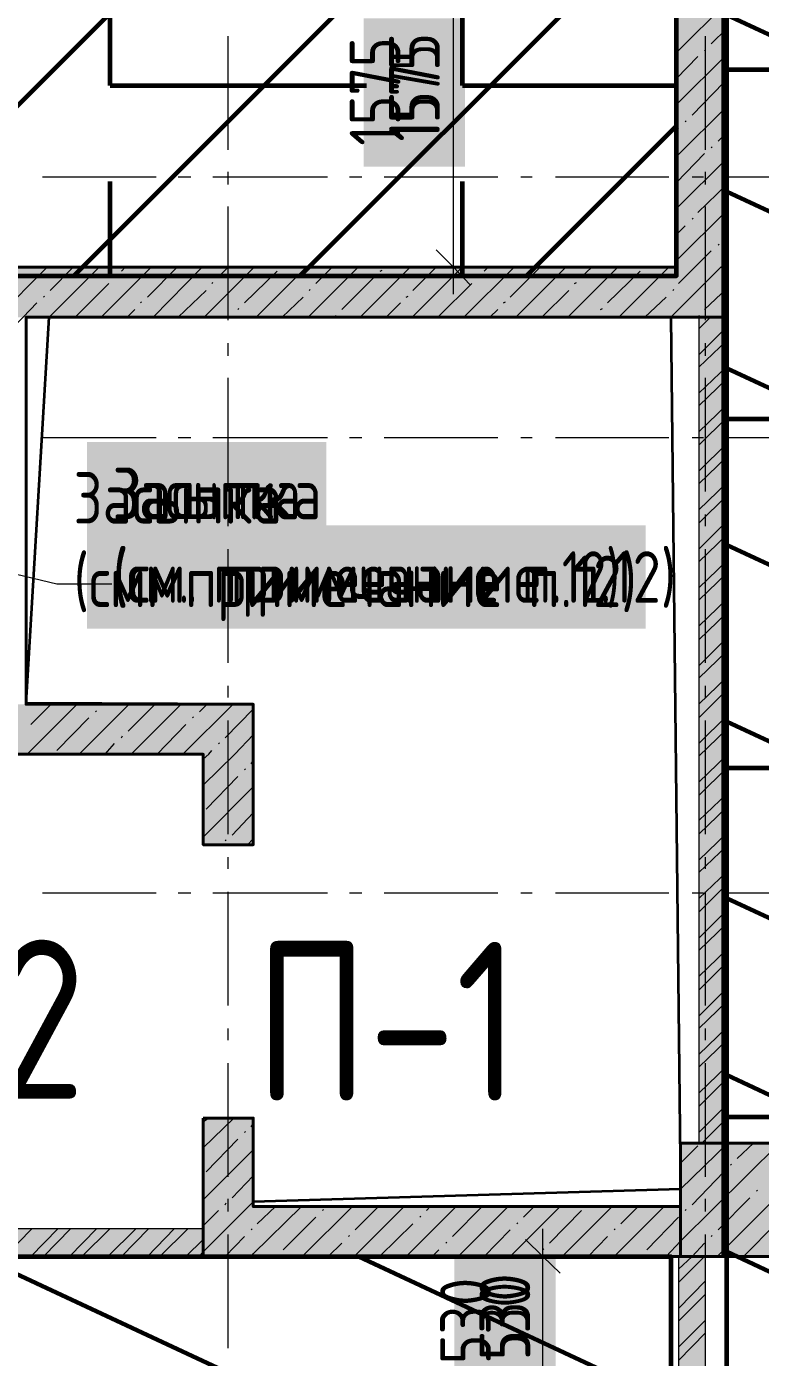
# Model space of a CAD drawing. Header units: millimetres. Extents: x -164500 to 426394, y -23753 to 102118.
# Drawn here: x -58428 to -55198, y 13528 to 19386 of the extents above; entities that cross this region are included whole.
import ezdxf

# ---------------------------------------------------------------- set-up
doc = ezdxf.new("R2010")
doc.units = ezdxf.units.MM
for name, color, linetype, lineweight in [('0) шлифовка', 5, 'Continuous', 60), ('183 стяжка подвал', 160, 'Continuous', 60), ('192 подвал стенки 0.2м гидроиз', 6, 'Continuous', 60), ('389 П-1', 210, 'Continuous', 35), ('414 скб подвал', 160, 'Continuous', 60)]:
    doc.layers.add(name, color=color, linetype=linetype, lineweight=lineweight)
doc.layers.add('PDF _Геометрия', color=7, linetype='Continuous', true_color=0x1f1f1f)
doc.layers.add('PDF _Сплошная заливка', color=7, linetype='Continuous', true_color=0xffffff)
doc.layers.add('PDF _Текст', color=7, linetype='Continuous')
doc.styles.get("Standard").update_dxf_attribs({"font": 'ГОСТ тип А.ttf'})
doc.styles.add('СПДС', font='ГОСТ тип А.ttf', dxfattribs={"width": 0.9})
doc.linetypes.add('зигзаг', pattern='A,0.00254,-5.08,[131,ltypeshp.shx,S=5.08,R=0,X=-5.08,Y=0],-10.16,[131,ltypeshp.shx,S=5.08,R=180,X=5.08,Y=0],-5.08', length=20.32254)
pattern_1 = [(155, (205553.1, 26879), (-297.8825, -638.811), [])]

msp = doc.modelspace()

# ---------------------------------------------------------------- hatches: boundary and pattern name
at = {"layer": '0) шлифовка', "true_color": 0x2776bb}
h = msp.add_hatch(dxfattribs=at)
h.set_pattern_fill('ANSI31', color=152, scale=222, angle=110)
h.set_pattern_definition(pattern_1)
h.paths.add_polyline_path([(-45805.689, 11171.427), (-55345.934, 11171.427), (-55345.934, 21656.377), (-45805.689, 21656.377)])
h = msp.add_hatch(dxfattribs=at)
h.set_pattern_fill('ANSI31', color=152, scale=222, angle=110)
h.set_pattern_definition(pattern_1)
h.paths.add_polyline_path([(-55591.642, 11993.277), (-67178.041, 11993.277), (-67178.041, 13971.65), (-55591.642, 13971.65)])
at = {"layer": '183 стяжка подвал'}
h = msp.add_hatch(dxfattribs=at)
h.set_pattern_fill('ANSI31', color=256, scale=222)
h.set_pattern_definition([(45, (205553.1, 26879), (-498.4042, 498.4042), [])])
h.paths.add_polyline_path([(-55566.224, 21728.394), (-61573.359, 21728.394), (-61573.359, 18288.484), (-55566.224, 18288.484)])
h.paths.add_polyline_path([(-61103.125, 19902.53), (-61103.125, 20152.475), (-57070.143, 20152.475), (-57070.143, 19902.53)], flags=16)
at = {"layer": '414 скб подвал'}
h = msp.add_hatch(dxfattribs=at)
h.set_pattern_fill('ANGLE', color=256, scale=222)
h.set_pattern_definition([(0, (205553.1, 26879), (0, 1550.67), [1127.76, -422.91]), (90, (205553.1, 26879), (-1550.67, 9e-14), [1127.76, -422.91])])
h.paths.add_polyline_path([(-55566.224, 21728.394), (-61573.359, 21728.394), (-61573.359, 18288.484), (-55566.224, 18288.484)])
h.paths.add_polyline_path([(-61103.125, 19902.53), (-61103.125, 20152.475), (-57070.143, 20152.475), (-57070.143, 19902.53)], flags=16)
h = msp.add_hatch(dxfattribs=at)
h.set_pattern_fill('ANGLE', color=256, scale=220)
h.set_pattern_definition([(0, (205553.1, 26879), (0, 1536.7), [1117.6, -419.1]), (90, (205553.1, 26879), (-1536.7, 9e-14), [1117.6, -419.1])])
h.paths.add_polyline_path([(-45805.689, 11171.427), (-55345.934, 11171.427), (-55345.934, 21656.377), (-45805.689, 21656.377)])
at = {"layer": 'PDF _Сплошная заливка', "linetype": 'зигзаг', "transparency": 33554559}
h = msp.add_hatch(color=256, dxfattribs=at)
h.paths.add_polyline_path([(-57650.505, 15784.805), (-57430.232, 15784.805), (-57430.232, 16183.021), (-57650.505, 16183.021)])
h.paths.add_polyline_path([(-57430.232, 14581.683), (-57650.505, 14581.683), (-57650.505, 13971.65), (-57430.232, 13971.65)])
h = msp.add_hatch(color=256, dxfattribs=at)
h.paths.add_polyline_path([(-55557.751, 13442.107), (-55439.15, 13442.107), (-55439.15, 13971.65), (-55557.751, 13971.65)])
h.paths.add_polyline_path([(-55439.15, 11993.277), (-55557.751, 11993.277), (-55557.751, 11891.605), (-55439.15, 11891.605)])

# ---------------------------------------------------------------- linework, layer by layer
at = {"layer": '0) шлифовка'}
for points in [[(-45805.689, 11171.427), (-55345.934, 11171.427), (-55345.934, 21656.377), (-45805.689, 21656.377)], [(-55591.642, 11993.277), (-67178.041, 11993.277), (-67178.041, 13971.65), (-55591.642, 13971.65)]]:
    msp.add_lwpolyline(points, close=True, dxfattribs=at)
at = {"layer": '183 стяжка подвал'}
msp.add_lwpolyline([(-61573.359, 18288.484), (-55566.224, 18288.484), (-55566.224, 21728.394), (-61573.359, 21728.394)], close=True, dxfattribs=at)
at = {"layer": '192 подвал стенки 0.2м гидроиз'}
msp.add_lwpolyline([(-55358.643, 13971.65), (-55358.643, 21647.904), (-45792.98, 21647.904), (-45792.98, 19027.945)], dxfattribs=at)
at = {"layer": '389 П-1'}
msp.add_lwpolyline([(-57430.215, 15810.223), (-57430.215, 16403.311), (-58429.992, 16407.547), (-58328.32, 18106.321), (-55591.642, 18106.321), (-55549.279, 14268.194), (-57430.215, 14213.121), (-57430.215, 14581.683)], dxfattribs=at)
at = {"layer": 'PDF _Геометрия', "color": 7, "lineweight": 40}
msp.add_lwpolyline([(-63094.206, 21728.394), (-55566.224, 21728.394), (-55566.224, 18326.611), (-61353.069, 18326.611), (-61573.359, 18326.611), (-61573.359, 14191.94), (-61670.795, 14191.94), (-61670.795, 13971.65), (-61353.069, 13971.65), (-61353.069, 14191.94), (-61353.069, 16183.021), (-57650.505, 16183.021), (-57650.505, 15784.805), (-57430.215, 15784.805), (-57430.215, 16183.021), (-57430.215, 16403.311), (-58429.992, 16403.311), (-58429.992, 18106.321), (-55345.934, 18106.321), (-55345.934, 18326.611), (-55345.934, 21728.394), (-53448.052, 21728.394), (-50592.757, 21728.394)], dxfattribs=at)
at = {"layer": 'PDF _Геометрия', "color": 7, "lineweight": 9}
for points in [[(-56549.056, 18207.993), (-56549.056, 19902.53), (-56549.056, 20271.092)], [(-57540.36, 18843.445), (-57540.36, 19343.333)], [(-55439.134, 18843.445), (-55439.134, 19343.333)], [(-57540.36, 18690.936), (-57540.36, 18746.009)], [(-55439.134, 18690.936), (-55439.134, 18746.009)], [(-58357.974, 18724.827), (-57858.086, 18724.827)], [(-57760.65, 18724.827), (-57705.578, 18724.827)], [(-57608.142, 18724.827), (-57104.017, 18724.827)], [(-57006.581, 18724.827), (-56951.508, 18724.827)], [(-56854.073, 18724.827), (-56354.184, 18724.827)], [(-56252.512, 18724.827), (-56201.676, 18724.827)], [(-56100.003, 18724.827), (-55600.115, 18724.827)], [(-55498.443, 18724.827), (-55447.607, 18724.827)], [(-55345.934, 18724.827), (-54846.046, 18724.827)], [(-57540.36, 18093.612), (-57540.36, 18593.5)], [(-55439.134, 18093.612), (-55439.134, 18593.5)], [(-57070.126, 18326.611), (-56549.056, 18326.611), (-56430.438, 18326.611)], [(-57540.36, 17936.867), (-57540.36, 17991.94)], [(-55439.134, 17936.867), (-55439.134, 17991.94)], [(-57540.36, 17339.543), (-57540.36, 17839.431)], [(-55439.134, 17339.543), (-55439.134, 17839.431)], [(-58357.974, 17576.778), (-57858.086, 17576.778)], [(-57760.65, 17576.778), (-57705.578, 17576.778)], [(-57608.142, 17576.778), (-57104.017, 17576.778)], [(-57006.581, 17576.778), (-56951.508, 17576.778)], [(-56854.073, 17576.778), (-56354.184, 17576.778)], [(-56252.512, 17576.778), (-56201.676, 17576.778)], [(-56100.003, 17576.778), (-55600.115, 17576.778)], [(-55498.443, 17576.778), (-55447.607, 17576.778)], [(-55345.934, 17576.778), (-54846.046, 17576.778)], [(-60272.802, 17407.324), (-58294.429, 16932.854), (-58052.958, 16932.854)], [(-57540.36, 17187.034), (-57540.36, 17237.87)], [(-55439.134, 17187.034), (-55439.134, 17237.87)], [(-57540.36, 16585.474), (-57540.36, 17085.362)], [(-55439.134, 16585.474), (-55439.134, 17085.362)], [(-57540.36, 16432.965), (-57540.36, 16483.801)], [(-55439.134, 16432.965), (-55439.134, 16483.801)], [(-57540.36, 15831.404), (-57540.36, 16331.293)], [(-55439.134, 15831.404), (-55439.134, 16331.293)], [(-57540.36, 15678.896), (-57540.36, 15729.732)], [(-55439.134, 15678.896), (-55439.134, 15729.732)], [(-58357.974, 15572.987), (-57858.086, 15572.987)], [(-57760.65, 15572.987), (-57705.578, 15572.987)], [(-57608.142, 15572.987), (-57104.017, 15572.987)], [(-57540.36, 15077.335), (-57540.36, 15577.224)], [(-57006.581, 15572.987), (-56951.508, 15572.987)], [(-56854.073, 15572.987), (-56354.184, 15572.987)], [(-56252.512, 15572.987), (-56201.676, 15572.987)], [(-56100.003, 15572.987), (-55600.115, 15572.987)], [(-55498.443, 15572.987), (-55447.607, 15572.987)], [(-55439.134, 15077.335), (-55439.134, 15577.224)], [(-55345.934, 15572.987), (-54846.046, 15572.987)], [(-57540.36, 14924.827), (-57540.36, 14975.663)], [(-55439.134, 14924.827), (-55439.134, 14975.663)], [(-57540.36, 14323.266), (-57540.36, 14823.155)], [(-55439.134, 14323.266), (-55439.134, 14823.155)], [(-57540.36, 14170.758), (-57540.36, 14225.83)], [(-55439.134, 14170.758), (-55439.134, 14225.83)], [(-57540.36, 13569.197), (-57540.36, 14069.086)], [(-56155.076, 11870.423), (-56155.076, 13442.107), (-56155.076, 14094.504)], [(-55439.134, 13569.197), (-55439.134, 14069.086)], [(-58357.974, 13971.65), (-57858.086, 13971.65)], [(-57760.65, 13971.65), (-57705.578, 13971.65)], [(-57608.142, 13971.65), (-57104.017, 13971.65)], [(-57006.581, 13971.65), (-56951.508, 13971.65)], [(-56854.073, 13971.65), (-56354.184, 13971.65)], [(-56260.984, 13971.65), (-56155.076, 13971.65), (-56032.222, 13971.65)], [(-56252.512, 13971.65), (-56201.676, 13971.65)], [(-56100.003, 13971.65), (-55600.115, 13971.65)], [(-55498.443, 13971.65), (-55447.607, 13971.65)], [(-55345.934, 13971.65), (-54846.046, 13971.65)]]:
    msp.add_lwpolyline(points, dxfattribs=at)
at = {"layer": 'PDF _Геометрия', "lineweight": 9}
for points in [[(-55566.224, 19271.315), (-55345.934, 19491.605)], [(-55413.716, 19309.442), (-55345.934, 19377.224)], [(-55443.37, 19279.788), (-55439.134, 19284.024)], [(-55566.224, 19042.553), (-55345.934, 19262.843)], [(-55566.224, 19156.934), (-55473.025, 19254.37)], [(-55498.443, 18995.953), (-55358.643, 19139.989)], [(-55566.224, 18813.79), (-55345.934, 19034.08)], [(-55566.224, 18928.171), (-55557.751, 18936.644)], [(-55528.097, 18966.298), (-55523.861, 18970.535)], [(-55384.061, 18881.572), (-55345.934, 18919.699)], [(-55566.224, 18699.409), (-55443.37, 18826.499)], [(-55566.224, 18585.028), (-55345.934, 18805.317)], [(-55413.716, 18851.917), (-55409.479, 18856.154)], [(-55473.025, 18568.082), (-55345.934, 18690.936)], [(-55566.224, 18356.265), (-55345.934, 18576.555)], [(-55498.443, 18538.428), (-55494.206, 18542.664)], [(-55566.224, 18470.646), (-55528.097, 18508.773)], [(-55358.643, 18453.701), (-55345.934, 18462.174)], [(-55557.751, 18254.593), (-55485.734, 18326.611), (-55413.716, 18398.628)], [(-55384.061, 18424.047), (-55379.825, 18428.283)], [(-55591.642, 18106.321), (-55371.352, 18326.611), (-55345.934, 18347.792)], [(-58650.282, 18013.121), (-58557.083, 18106.321), (-58336.793, 18326.611)], [(-58328.32, 18106.321), (-58108.03, 18326.611)], [(-58324.084, 18224.938), (-58222.411, 18326.611)], [(-58099.557, 18106.321), (-57879.268, 18326.611)], [(-58040.249, 18284.247), (-58036.012, 18288.484)], [(-58010.594, 18309.665), (-57993.649, 18326.611)], [(-57896.213, 18195.284), (-57764.886, 18326.611)], [(-57870.795, 18106.321), (-57654.741, 18326.611)], [(-57646.269, 18106.321), (-57425.979, 18326.611)], [(-57582.724, 18284.247), (-57540.36, 18326.611)], [(-57468.342, 18169.866), (-57324.307, 18309.665)], [(-57417.506, 18106.321), (-57197.216, 18326.611)], [(-57188.744, 18106.321), (-56968.454, 18326.611)], [(-57154.853, 18254.593), (-57082.835, 18326.611)], [(-57040.472, 18140.212), (-56896.436, 18284.247)], [(-56959.981, 18106.321), (-56739.691, 18326.611)], [(-56871.018, 18309.665), (-56862.545, 18313.902)], [(-56731.219, 18106.321), (-56510.929, 18326.611)], [(-56726.982, 18224.938), (-56625.31, 18326.611)], [(-56502.456, 18106.321), (-56282.166, 18326.611)], [(-56443.147, 18284.247), (-56434.675, 18288.484)], [(-56413.493, 18309.665), (-56396.547, 18326.611)], [(-56299.112, 18195.284), (-56167.785, 18326.611)], [(-56273.693, 18106.321), (-56053.404, 18326.611)], [(-56044.931, 18106.321), (-55824.641, 18326.611)], [(-55985.622, 18284.247), (-55939.022, 18326.611)], [(-55871.241, 18169.866), (-55727.205, 18309.665)], [(-55820.405, 18106.321), (-55600.115, 18326.611)], [(-58209.702, 18110.557), (-58065.667, 18254.593)], [(-57760.65, 18106.321), (-57637.796, 18224.938)], [(-57612.378, 18254.593), (-57608.142, 18258.829)], [(-57184.507, 18224.938), (-57180.271, 18229.175)], [(-56612.601, 18110.557), (-56468.565, 18254.593)], [(-56159.312, 18106.321), (-56040.695, 18224.938)], [(-56015.277, 18254.593), (-56006.804, 18258.829)], [(-55583.17, 18224.938), (-55578.933, 18229.175)], [(-55443.37, 18140.212), (-55345.934, 18233.411)], [(-58523.192, 18025.83), (-58442.701, 18106.321), (-58383.392, 18169.866)], [(-58353.738, 18195.284), (-58349.502, 18199.52)], [(-57925.867, 18169.866), (-57921.631, 18174.102)], [(-57303.125, 18106.321), (-57209.925, 18195.284)], [(-56845.6, 18106.321), (-56782.055, 18169.866)], [(-56756.637, 18195.284), (-56748.164, 18199.52)], [(-56328.766, 18169.866), (-56320.293, 18174.102)], [(-55706.023, 18106.321), (-55612.824, 18195.284)], [(-57985.176, 18106.321), (-57951.285, 18140.212)], [(-57531.887, 18106.321), (-57523.415, 18110.557)], [(-57497.997, 18140.212), (-57493.76, 18144.448)], [(-57070.126, 18110.557), (-57065.89, 18114.793)], [(-56388.075, 18106.321), (-56354.184, 18140.212)], [(-55930.55, 18106.321), (-55926.313, 18110.557)], [(-55900.895, 18140.212), (-55892.423, 18144.448)], [(-55473.025, 18110.557), (-55464.552, 18114.793)], [(-55362.88, 18106.321), (-55345.934, 18119.03)], [(-58425.756, 16183.021), (-58205.466, 16403.311)], [(-58408.811, 16314.348), (-58319.847, 16403.311)], [(-58196.993, 16183.021), (-57976.704, 16403.311)], [(-58095.321, 16399.074), (-58091.085, 16403.311)], [(-57980.94, 16284.693), (-57862.322, 16403.311)], [(-57968.231, 16183.021), (-57747.941, 16403.311)], [(-57739.468, 16183.021), (-57519.178, 16403.311)], [(-57667.45, 16369.42), (-57633.56, 16403.311)], [(-58294.429, 16199.966), (-58154.63, 16344.002)], [(-58124.976, 16369.42), (-58120.739, 16373.656)], [(-57697.105, 16344.002), (-57692.869, 16348.238)], [(-57553.069, 16255.039), (-57430.215, 16382.129)], [(-57853.85, 16183.021), (-57726.759, 16314.348)], [(-58082.612, 16183.021), (-58040.249, 16229.621)], [(-58010.594, 16255.039), (-58006.358, 16263.511)], [(-57650.505, 16047.458), (-57510.706, 16183.021), (-57430.215, 16267.748)], [(-57582.724, 16229.621), (-57578.487, 16233.857)], [(-57650.505, 16161.839), (-57625.087, 16183.021), (-57612.378, 16199.966)], [(-57468.342, 16115.239), (-57464.106, 16119.476)], [(-57438.688, 16140.657), (-57430.215, 16153.366)], [(-57637.796, 15941.549), (-57497.997, 16085.585)], [(-57650.505, 15818.695), (-57430.215, 16038.985)], [(-57523.415, 15827.168), (-57430.215, 15924.604)], [(-57553.069, 15801.75), (-57548.833, 15805.986)], [(-57455.633, 15784.805), (-57430.215, 15810.223)], [(-57650.505, 14450.356), (-57514.942, 14581.683)], [(-57650.505, 14564.738), (-57629.323, 14581.683)], [(-57438.688, 14543.556), (-57430.215, 14556.265)], [(-57637.796, 14344.448), (-57497.997, 14488.484)], [(-57468.342, 14518.138), (-57464.106, 14522.374)], [(-55612.824, 13971.65), (-55549.279, 14039.431), (-55112.935, 14471.538)], [(-55549.279, 14268.194), (-55341.698, 14471.538)], [(-55299.335, 14403.757), (-55227.317, 14471.538)], [(-57650.505, 14221.594), (-57430.215, 14441.884)], [(-55549.279, 14382.575), (-55473.025, 14458.829)], [(-55328.989, 14374.102), (-55324.753, 14378.339)], [(-57523.415, 14230.067), (-57430.215, 14327.503)], [(-55498.443, 14200.412), (-55358.643, 14344.448)], [(-55388.298, 13971.65), (-55049.39, 14310.557)], [(-55214.608, 14259.721), (-55210.371, 14263.957)], [(-57650.505, 13992.831), (-57430.215, 14213.121)], [(-57650.505, 14107.213), (-57582.724, 14174.994)], [(-57553.069, 14200.412), (-57548.833, 14208.885)], [(-57438.688, 13971.65), (-57430.215, 13984.359), (-57218.398, 14191.94)], [(-57413.27, 14115.685), (-57332.779, 14191.94)], [(-57214.162, 13971.65), (-56993.872, 14191.94)], [(-57125.199, 14174.994), (-57120.962, 14179.23)], [(-56985.399, 13971.65), (-56765.109, 14191.94)], [(-56981.163, 14090.267), (-56879.491, 14191.94)], [(-56756.637, 13971.65), (-56536.347, 14191.94)], [(-56667.673, 14174.994), (-56650.728, 14191.94)], [(-56553.292, 14060.613), (-56421.966, 14191.94)], [(-56527.874, 13971.65), (-56307.584, 14191.94)], [(-56299.112, 13971.65), (-56078.822, 14191.94)], [(-56239.803, 14145.34), (-56193.203, 14191.94)], [(-56125.421, 14030.958), (-55985.622, 14174.994)], [(-56070.349, 13971.65), (-55850.059, 14191.94)], [(-55841.586, 13971.65), (-55621.297, 14191.94)], [(-55811.932, 14115.685), (-55735.678, 14191.94)], [(-55528.097, 14174.994), (-55523.861, 14179.23)], [(-55384.061, 14090.267), (-55244.262, 14230.067)], [(-57298.889, 14001.304), (-57154.853, 14145.34)], [(-56697.328, 14145.34), (-56693.091, 14149.576)], [(-56269.457, 14115.685), (-56265.221, 14119.922)], [(-55697.551, 14001.304), (-55557.751, 14145.34)], [(-57553.069, 13971.65), (-57468.342, 14060.613)], [(-57438.688, 14090.267), (-57434.452, 14094.504)], [(-57010.817, 14060.613), (-57006.581, 14064.849)], [(-56871.018, 13975.886), (-56726.982, 14115.685)], [(-56413.493, 13971.65), (-56299.112, 14090.267)], [(-55955.968, 13971.65), (-55871.241, 14060.613)], [(-55841.586, 14090.267), (-55837.35, 14094.504)], [(-55413.716, 14060.613), (-55409.479, 14064.849)], [(-55269.68, 13975.886), (-55129.881, 14115.685)], [(-57099.78, 13971.65), (-57040.472, 14030.958)], [(-56642.255, 13971.65), (-56612.601, 14001.304)], [(-56582.947, 14030.958), (-56578.71, 14035.195)], [(-56155.076, 14001.304), (-56150.84, 14005.54)], [(-55498.443, 13971.65), (-55443.37, 14030.958)], [(-57324.307, 13975.886), (-57320.07, 13980.122)], [(-56184.73, 13971.65), (-56184.73, 13975.886)], [(-55727.205, 13975.886), (-55722.969, 13980.122)]]:
    msp.add_lwpolyline(points, dxfattribs=at)
at = {"layer": 'PDF _Геометрия', "color": 7, "lineweight": 18}
for points in [[(-56625.31, 18402.865), (-56549.056, 18326.611), (-56477.038, 18250.356)], [(-56231.33, 14047.904), (-56155.076, 13971.65), (-56078.822, 13899.632)]]:
    msp.add_lwpolyline(points, dxfattribs=at)
at = {"layer": 'PDF _Геометрия', "color": 15, "lineweight": 9, "true_color": 0xa54a4a}
for points in [[(-55468.788, 18055.485), (-55417.952, 18106.321)], [(-55468.788, 17941.103), (-55345.934, 18063.957)], [(-55468.788, 17886.031), (-55345.934, 18004.649)], [(-55468.788, 17771.65), (-55345.934, 17890.267)], [(-55468.788, 17716.577), (-55345.934, 17835.195)], [(-55468.788, 17602.196), (-55345.934, 17720.814)], [(-55468.788, 17542.887), (-55345.934, 17665.741)], [(-55468.788, 17428.506), (-55345.934, 17551.36)], [(-55468.788, 17373.433), (-55345.934, 17492.051)], [(-55468.788, 17259.052), (-55345.934, 17377.67)], [(-55468.788, 17199.743), (-55345.934, 17322.597)], [(-55468.788, 17085.362), (-55345.934, 17208.216)], [(-55468.788, 17030.29), (-55345.934, 17148.907)], [(-55468.788, 16915.908), (-55345.934, 17034.526)], [(-55468.788, 16860.836), (-55345.934, 16979.453)], [(-55468.788, 16746.455), (-55345.934, 16865.072)], [(-55468.788, 16687.146), (-55345.934, 16805.763)], [(-55468.788, 16572.764), (-55345.934, 16695.618)], [(-55468.788, 16517.692), (-55345.934, 16636.31)], [(-55468.788, 16403.311), (-55345.934, 16521.928)], [(-55468.788, 16344.002), (-55345.934, 16466.856)], [(-55468.788, 16229.621), (-55345.934, 16352.475)], [(-55468.788, 16174.548), (-55345.934, 16293.166)], [(-55468.788, 16060.167), (-55345.934, 16178.785)], [(-55468.788, 16000.858), (-55345.934, 16123.712)], [(-55468.788, 15890.713), (-55345.934, 16009.331)], [(-55468.788, 15831.404), (-55345.934, 15950.022)], [(-55468.788, 15717.023), (-55345.934, 15835.641)], [(-55468.788, 15661.951), (-55345.934, 15780.568)], [(-55468.788, 15547.569), (-55345.934, 15666.187)], [(-55468.788, 15488.261), (-55345.934, 15611.115)], [(-55468.788, 15373.879), (-55345.934, 15496.733)], [(-55468.788, 15318.807), (-55345.934, 15437.424)], [(-55468.788, 15204.426), (-55345.934, 15323.043)], [(-55468.788, 15145.117), (-55345.934, 15267.971)], [(-55468.788, 15030.736), (-55345.934, 15153.589)], [(-55468.788, 14975.663), (-55345.934, 15094.281)], [(-55468.788, 14861.282), (-55345.934, 14979.899)], [(-55468.788, 14806.209), (-55345.934, 14924.827)], [(-55468.788, 14691.828), (-55345.934, 14810.446)], [(-55468.788, 14632.519), (-55345.934, 14755.373)], [(-55468.788, 14518.138), (-55345.934, 14640.992)], [(-55456.079, 14471.538), (-55345.934, 14581.683)], [(-58523.192, 13971.65), (-58404.574, 14094.504)], [(-58408.811, 13971.65), (-58290.193, 14094.504)], [(-58353.738, 13971.65), (-58235.12, 14094.504)], [(-58239.357, 13971.65), (-58120.739, 14094.504)], [(-58184.284, 13971.65), (-58061.43, 14094.504)], [(-58069.903, 13971.65), (-57947.049, 14094.504)], [(-58010.594, 13971.65), (-57891.977, 14094.504)], [(-57896.213, 13971.65), (-57777.595, 14094.504)], [(-57841.141, 13971.65), (-57718.287, 14094.504)], [(-57726.759, 13971.65), (-57650.505, 14047.904)], [(-57667.45, 13971.65), (-57650.505, 13992.831)], [(-55557.751, 13916.577), (-55498.443, 13971.65)], [(-55557.751, 13857.268), (-55443.37, 13971.65)], [(-55557.751, 13742.887), (-55439.134, 13865.741)], [(-55557.751, 13687.815), (-55439.134, 13806.432)], [(-55557.751, 13573.433), (-55439.134, 13692.051)], [(-55557.751, 13514.125), (-55439.134, 13636.979)]]:
    msp.add_lwpolyline(points, dxfattribs=at)
at = {"layer": 'PDF _Геометрия', "color": 16, "lineweight": 9, "true_color": 0x800000}
for points in [[(-55468.788, 18106.321), (-55468.788, 14471.538), (-55345.934, 14471.538), (-55345.934, 18106.321)], [(-59370.461, 13971.65), (-57650.505, 13971.65), (-57650.505, 14094.504), (-59370.461, 14094.504)], [(-55557.751, 13971.65), (-55557.751, 13442.107), (-55439.134, 13442.107), (-55439.134, 13971.65)]]:
    msp.add_lwpolyline(points, close=True, dxfattribs=at)
at = {"layer": 'PDF _Геометрия', "color": 7, "lineweight": 40}
for points in [[(-57650.505, 14581.683), (-57650.505, 13971.65), (-57430.215, 13971.65), (-55549.279, 13971.65), (-55549.279, 14191.94), (-57430.215, 14191.94), (-57430.215, 14581.683)], [(-55049.39, 14471.538), (-55549.279, 14471.538), (-55549.279, 13971.65), (-55049.39, 13971.65)]]:
    msp.add_lwpolyline(points, close=True, dxfattribs=at)
at = {"layer": 'PDF _Сплошная заливка', "linetype": 'зигзаг', "lineweight": 5, "transparency": 33554559}
for points in [[(-55566.224, 21728.394), (-55566.224, 18326.611), (-55345.951, 21728.394), (-55345.951, 18326.611)], [(-61353.069, 18326.611), (-61353.069, 18106.321), (-55345.934, 18326.611), (-55345.934, 18106.321)], [(-55468.788, 18106.321), (-55468.788, 14471.538), (-55345.951, 18106.321), (-55345.951, 14471.538)], [(-61353.069, 16403.311), (-61353.069, 16183.021), (-57430.232, 16403.311), (-57430.232, 16183.021)], [(-55549.279, 14471.538), (-55549.279, 13971.65), (-55049.407, 14471.538), (-55049.407, 13971.65)], [(-57430.215, 14191.94), (-57430.215, 13971.65), (-55549.296, 14191.94), (-55549.296, 13971.65)], [(-59370.461, 14094.504), (-59370.461, 13971.65), (-57650.522, 14094.504), (-57650.522, 13971.65)]]:
    msp.add_solid(points, dxfattribs=at)

# ---------------------------------------------------------------- texts
at = {"linetype": 'зигзаг', "char_height": 222.8704, "attachment_point": 4, "rotation": 90, "style": 'СПДС', "bg_fill": 1, "box_fill_scale": 1.5, "bg_fill_color": 7, "bg_fill_true_color": 16777215, "bg_fill_transparency": 0}
for s, insert in [('1575', (-56720.638, 18880.757)), ('530', (-56322.414, 13517.324))]:
    msp.add_mtext(s, dxfattribs=dict(at, insert=insert))
at = {"linetype": 'зигзаг', "attachment_point": 4, "style": 'СПДС', "bg_fill": 1, "box_fill_scale": 1.5, "bg_fill_color": 7, "bg_fill_true_color": 16777215, "bg_fill_transparency": 0}
for s, insert, char_height in [('Засыпка', (-58048.096, 17330.556), 226.8403), ('(см. примечание п.12)', (-58048.096, 16932.323), 226.84032)]:
    msp.add_mtext(s, dxfattribs=dict(at, insert=insert, char_height=char_height))
at = {"char_height": 700, "attachment_point": 4}
for s, insert in [('17,2', (-59423.293, 14935.279)), ('П-1', (-57422.271, 15007.195))]:
    msp.add_mtext(s, dxfattribs=dict(at, insert=insert))
at = {"layer": 'PDF _Текст', "linetype": 'зигзаг', "char_height": 222.8704, "attachment_point": 4, "rotation": 90}
for s, insert in [('1575', (-56720.638, 18880.757)), ('1575', (-56894.08, 18861.605)), ('530', (-56322.414, 13517.324)), ('530', (-56495.855, 13498.172))]:
    msp.add_mtext(s, dxfattribs=dict(at, insert=insert))
at = {"layer": 'PDF _Текст', "linetype": 'зигзаг', "attachment_point": 4}
for s, insert, char_height in [('Засыпка', (-58221.538, 17311.404), 226.8403), ('Засыпка', (-58048.096, 17330.556), 226.8403), ('(см. примечание п.12)', (-58221.538, 16913.17), 226.84032), ('(см. примечание п.12)', (-58048.096, 16932.323), 226.84032)]:
    msp.add_mtext(s, dxfattribs=dict(at, insert=insert, char_height=char_height))

doc.saveas('drawing.dxf')
